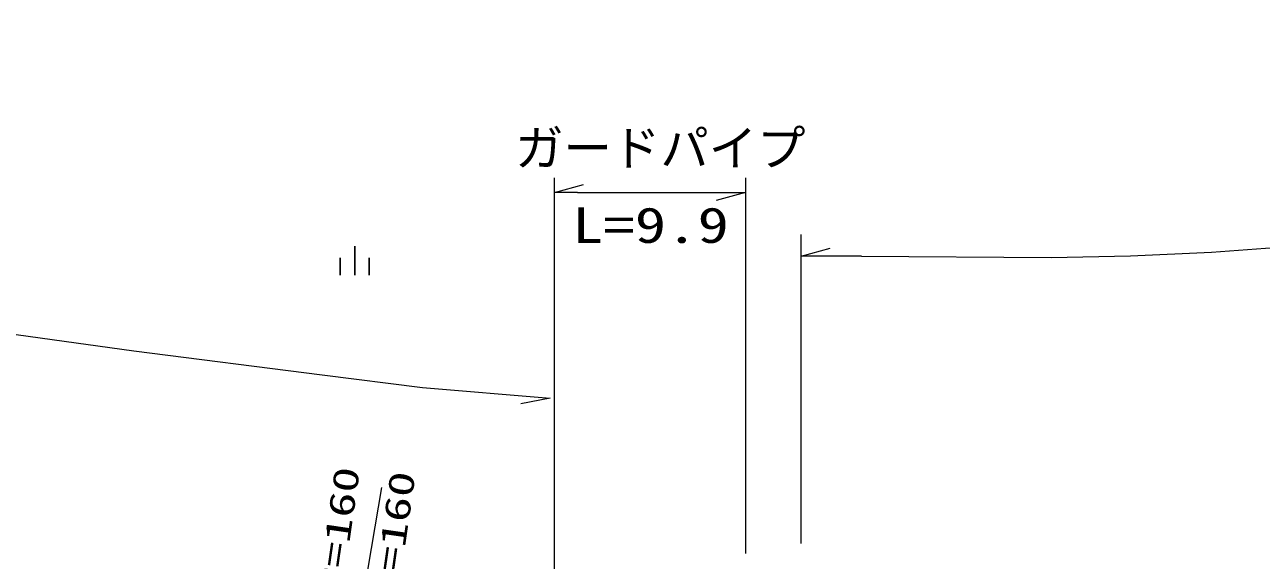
# Model space of a CAD drawing. Units: millimetres, scale not verified. Extents: x 40000 to 680000, y 20000 to 380000.
# Drawn here: x 167520 to 231378, y 287859 to 315498 of the extents above; entities that cross this region are included whole.
import ezdxf
from ezdxf.enums import TextEntityAlignment as Align

# ---------------------------------------------------------------- set-up
doc = ezdxf.new("R2010")
doc.units = ezdxf.units.MM
doc.header["$LTSCALE"] = 1000
doc.layers.add('M-BGD', color=7, linetype='Continuous', lineweight=25)
doc.layers.add('M-STR-HTXT', color=7, linetype='Continuous', lineweight=13)
doc.styles.add('ＭＳ ゴシック', font='')
doc.styles.get('ＭＳ ゴシック').set_extended_font_data('MS Gothic')

msp = doc.modelspace()

# ---------------------------------------------------------------- linework, layer by layer
at = {"layer": 'M-BGD'}
for p, q in [((184563, 304075), (184563, 302575)), ((183813, 303475), (183813, 302575)), ((185313, 303475), (185313, 302575))]:
    msp.add_line(p, q, dxfattribs=at)
at = {"layer": 'M-STR-HTXT'}
for p, q in [((194870, 286038), (194870, 307594)), ((194877, 306840), (196377, 307260)), ((204760, 288208), (204760, 307594)), ((196062, 306840), (194877, 306840)), ((196062, 306840), (203281, 306840)), ((204735, 306840), (203235, 306420)), ((203281, 306840), (204735, 306840)), ((207618, 288727), (207618, 304674)), ((207615, 303552), (209115, 303972)), ((210730, 303552), (207615, 303552)), ((188063, 296779), (194662, 296226)), ((194662, 296226), (193132, 295933)), ((180944, 262044), (185964, 291621))]:
    msp.add_line(p, q, dxfattribs=at)
for points in [[(97067, 335874), (104882, 329958), (112732, 324178), (120759, 318560), (128828, 313260), (132069, 311263), (135362, 309357), (138006, 307939), (140697, 306614), (143081, 305551), (145682, 304507), (148323, 303562), (150997, 302716), (153699, 301970), (156575, 301288), (159909, 300620), (163460, 300018), (173163, 298664), (182884, 297424), (188063, 296779)], [(210730, 303551), (220533, 303485), (224617, 303575), (228807, 303768), (238576, 304477)]]:
    msp.add_lwpolyline(points, dxfattribs=at)

# ---------------------------------------------------------------- texts
at = {"layer": 'M-STR-HTXT', "style": 'ＭＳ ゴシック'}
msp.add_text('ガードパイプ', height=1833, dxfattribs=at).set_placement((192843, 307673), align=Align.BOTTOM_LEFT)
at = {"layer": 'M-STR-HTXT', "style": 'ＭＳ ゴシック', "width": 1.3}
msp.add_text('L=9.9', height=1833, dxfattribs=at).set_placement((195782, 303691), align=Align.BOTTOM_LEFT)
at = {"layer": 'M-STR-HTXT', "style": 'ＭＳ ゴシック', "width": 1.45}
for p in [(184300, 286069), (187172, 285840)]:
    msp.add_text('R=160', height=1320, rotation=81.8, dxfattribs=at).set_placement(p, align=Align.BOTTOM_LEFT)

doc.saveas('drawing.dxf')
